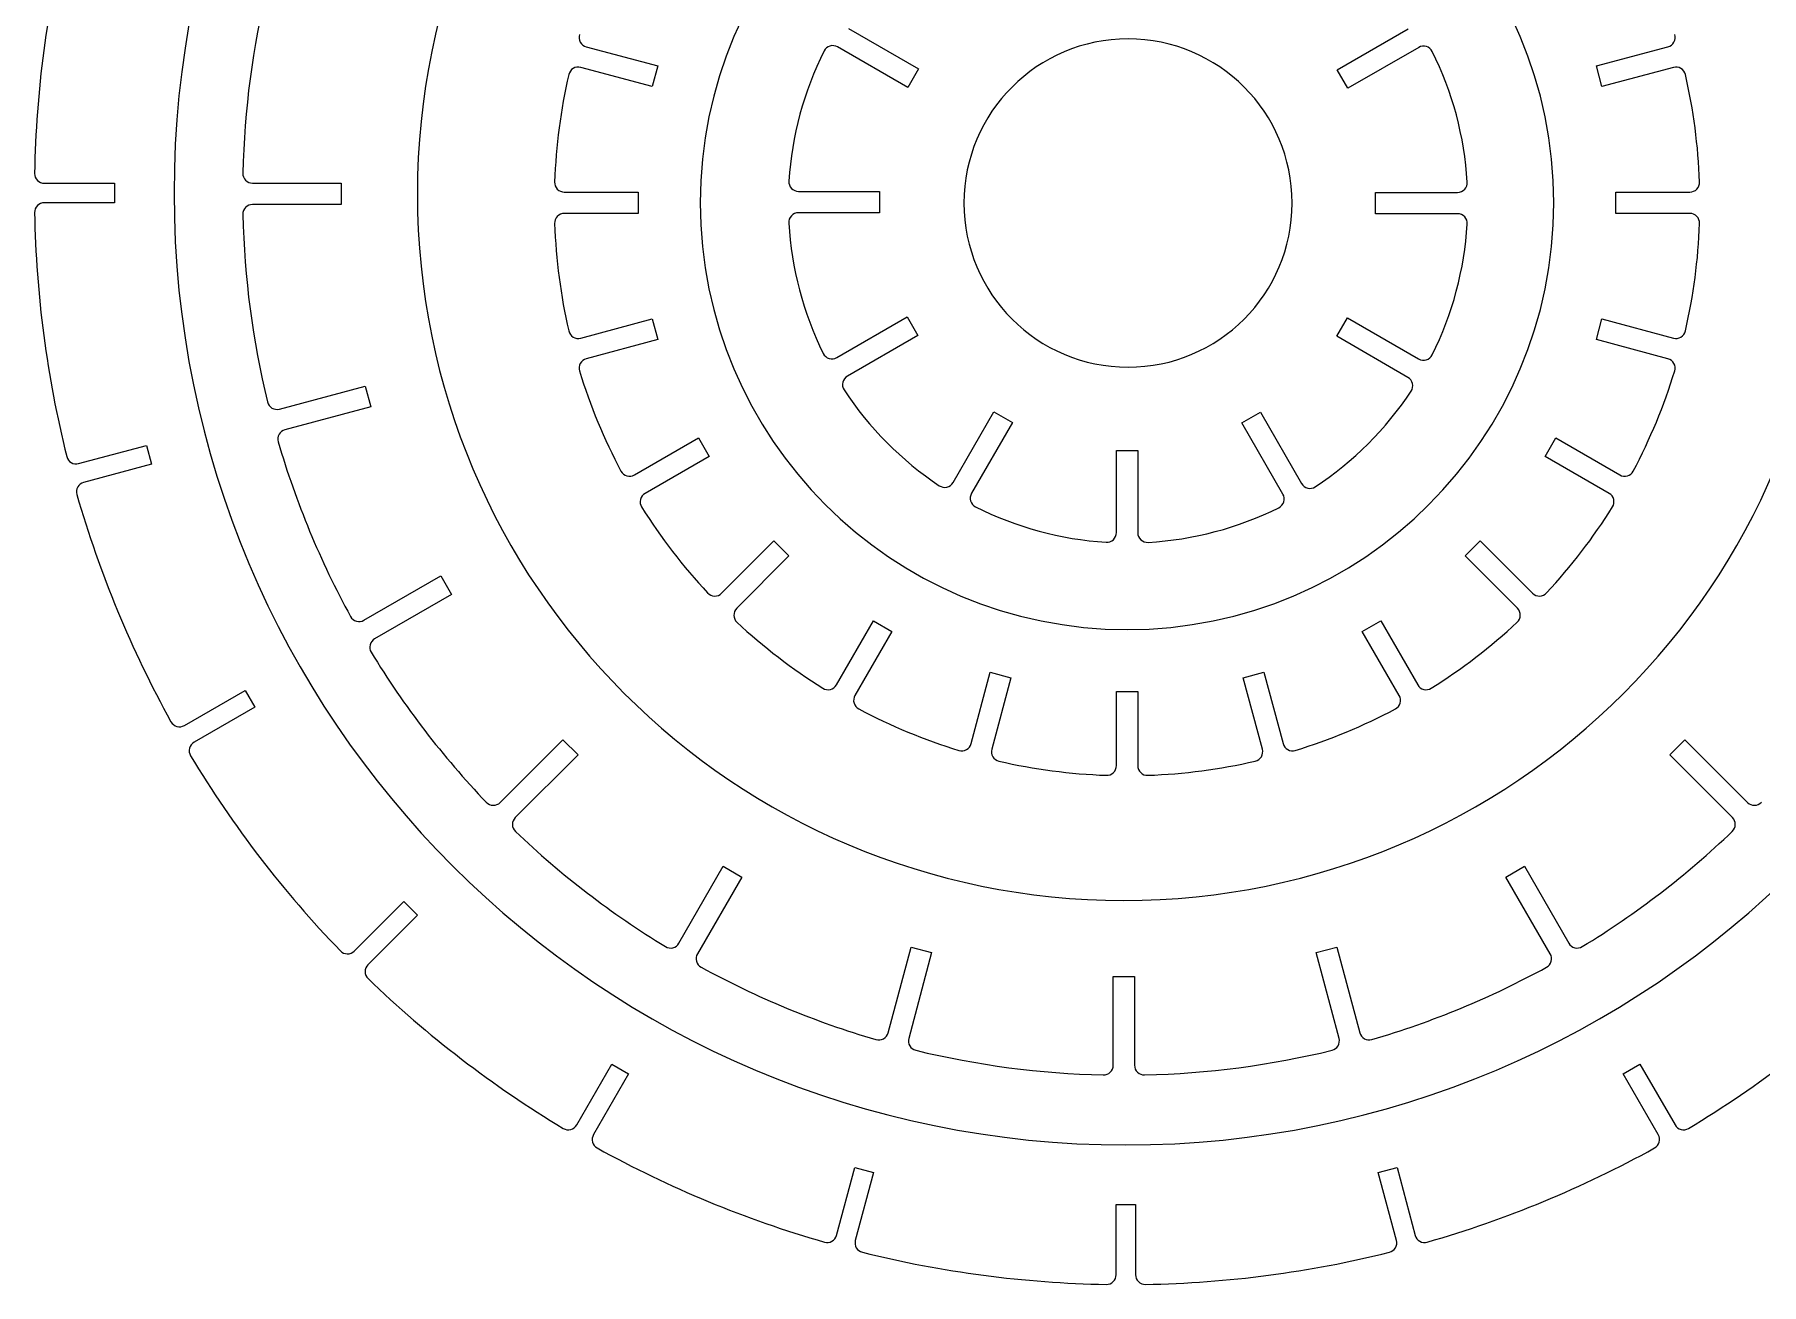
# Model space of a CAD drawing. Header units: millimetres. Extents: x 233 to 3100, y -866 to 268.
# Drawn here: x 1039.9 to 1395.7, y -182.8 to 74.7 of the extents above; entities that cross this region are included whole.
import ezdxf

# ---------------------------------------------------------------- set-up
doc = ezdxf.new("R2010")
doc.units = ezdxf.units.MM
doc.header["$MEASUREMENT"] = 0
doc.layers.add('layer 1', color=7, linetype='Continuous')

msp = doc.modelspace()

# ---------------------------------------------------------------- linework, layer by layer
at = {"layer": 'layer 1', "lineweight": 9}
for points, knots in [([(1460.8623, 42.0848), (1460.8623, 150.3933), (1373.0611, 238.1947), (1264.7526, 238.1948), (1264.7526, 238.1948), (1156.4441, 238.195), (1068.6426, 150.3938), (1068.6423, 42.0854), (1068.6423, 42.0854), (1068.6421, -66.2231), (1156.4431, -154.0247), (1264.7516, -154.0252), (1264.7516, -154.0252), (1373.06, -154.0256), (1460.8618, -66.2247), (1460.8623, 42.0838)], [0, 0, 0, 0, 0.2, 0.2, 0.2, 0.2, 0.4, 0.4, 0.4, 0.4, 0.6, 0.6, 0.6, 0.6, 1, 1, 1, 1]), ([(1409.9127, 41.9181), (1409.9127, 122.3141), (1344.7389, 187.488), (1264.3429, 187.4881), (1264.3429, 187.4881), (1183.9469, 187.4882), (1118.7729, 122.3145), (1118.7727, 41.9185), (1118.7727, 41.9185), (1118.7725, -38.4776), (1183.9461, -103.6516), (1264.3421, -103.6519), (1264.3421, -103.6519), (1344.7381, -103.6522), (1409.9123, -38.4787), (1409.9127, 41.9173)], [0, 0, 0, 0, 0.2, 0.2, 0.2, 0.2, 0.4, 0.4, 0.4, 0.4, 0.6, 0.6, 0.6, 0.6, 1, 1, 1, 1]), ([(1352.9314, 40.0756), (1352.9314, 88.638), (1313.5639, 128.0055), (1265.0015, 128.0056), (1265.0015, 128.0056), (1216.4392, 128.0057), (1177.0716, 88.6382), (1177.0714, 40.0758), (1177.0714, 40.0758), (1177.0713, -8.4865), (1216.4387, -47.8542), (1265.0011, -47.8544), (1265.0011, -47.8544), (1313.5634, -47.8546), (1352.9312, -8.4872), (1352.9314, 40.0751)], [0, 0, 0, 0, 0.2, 0.2, 0.2, 0.2, 0.4, 0.4, 0.4, 0.4, 0.6, 0.6, 0.6, 0.6, 1, 1, 1, 1]), ([(1152.1737, 74.7308), (1152.0143, 74.2118), (1152.0727, 73.6502), (1152.3357, 73.1751), (1152.3357, 73.1751), (1152.5986, 72.7), (1153.0434, 72.3523), (1153.5679, 72.2117)], [0, 0, 0, 0, 0.33333333, 0.33333333, 0.33333333, 0.33333333, 1, 1, 1, 1]), ([(1376.4349, 72.2117), (1376.9594, 72.3523), (1377.4042, 72.7), (1377.6672, 73.1751), (1377.6672, 73.1751), (1377.9301, 73.6502), (1377.9886, 74.2118), (1377.8292, 74.7308)], [0, 0, 0, 0, 0.33333333, 0.33333333, 0.33333333, 0.33333333, 1, 1, 1, 1]), ([(1205.3603, 72.1816), (1204.883, 72.4572), (1204.3131, 72.5236), (1203.7852, 72.3651), (1203.7852, 72.3651), (1203.2573, 72.2066), (1202.8182, 71.8372), (1202.5716, 71.3443)], [0, 0, 0, 0, 0.33333333, 0.33333333, 0.33333333, 0.33333333, 1, 1, 1, 1]), ([(1299.0125, 40.0143), (1299.0125, 58.687), (1283.8753, 73.8243), (1265.2026, 73.8243), (1265.2026, 73.8243), (1246.5298, 73.8243), (1231.3926, 58.6871), (1231.3925, 40.0144), (1231.3925, 40.0144), (1231.3925, 21.3416), (1246.5297, 6.2044), (1265.2024, 6.2043), (1265.2024, 6.2043), (1283.8751, 6.2042), (1299.0124, 21.3414), (1299.0125, 40.0141)], [0, 0, 0, 0, 0.2, 0.2, 0.2, 0.2, 0.4, 0.4, 0.4, 0.4, 0.6, 0.6, 0.6, 0.6, 1, 1, 1, 1]), ([(1327.8795, 71.252), (1327.6334, 71.7458), (1327.1943, 72.116), (1326.666, 72.275), (1326.666, 72.275), (1326.1378, 72.4341), (1325.5673, 72.3678), (1325.0895, 72.092)], [0, 0, 0, 0, 0.33333333, 0.33333333, 0.33333333, 0.33333333, 1, 1, 1, 1]), ([(1152.4291, 67.9617), (1151.9046, 68.1022), (1151.3455, 68.0234), (1150.8803, 67.7435), (1150.8803, 67.7435), (1150.415, 67.4635), (1150.0836, 67.0064), (1149.9621, 66.4772)], [0, 0, 0, 0, 0.33333333, 0.33333333, 0.33333333, 0.33333333, 1, 1, 1, 1]), ([(1380.0407, 66.4772), (1379.9193, 67.0064), (1379.5878, 67.4635), (1379.1226, 67.7435), (1379.1226, 67.7435), (1378.6573, 68.0234), (1378.0982, 68.1022), (1377.5738, 67.9617)], [0, 0, 0, 0, 0.33333333, 0.33333333, 0.33333333, 0.33333333, 1, 1, 1, 1]), ([(1039.9086, 46.1207), (1039.8989, 45.5842), (1040.1053, 45.0662), (1040.4814, 44.6834), (1040.4814, 44.6834), (1040.8574, 44.3005), (1041.3716, 44.0848), (1041.9082, 44.0848)], [0, 0, 0, 0, 0.33333333, 0.33333333, 0.33333333, 0.33333333, 1, 1, 1, 1]), ([(1082.8124, 46.1649), (1082.7998, 45.6265), (1083.0048, 45.1057), (1083.3812, 44.7205), (1083.3812, 44.7205), (1083.7575, 44.3353), (1084.2733, 44.1181), (1084.8118, 44.1181)], [0, 0, 0, 0, 0.33333333, 0.33333333, 0.33333333, 0.33333333, 1, 1, 1, 1]), ([(1147.0488, 44.348), (1147.0291, 43.8054), (1147.2309, 43.2781), (1147.6079, 42.8872), (1147.6079, 42.8872), (1147.9848, 42.4964), (1148.5045, 42.2756), (1149.0475, 42.2756)], [0, 0, 0, 0, 0.33333333, 0.33333333, 0.33333333, 0.33333333, 1, 1, 1, 1]), ([(1195.3192, 44.5436), (1195.2834, 43.9919), (1195.4776, 43.45), (1195.8557, 43.0466), (1195.8557, 43.0466), (1196.2338, 42.6432), (1196.7621, 42.4143), (1197.315, 42.4143)], [0, 0, 0, 0, 0.33333333, 0.33333333, 0.33333333, 0.33333333, 1, 1, 1, 1]), ([(1333.1028, 42.2143), (1333.6546, 42.2143), (1334.182, 42.4423), (1334.56, 42.8444), (1334.56, 42.8444), (1334.938, 43.2465), (1335.133, 43.7869), (1335.0989, 44.3377)], [0, 0, 0, 0, 0.33333333, 0.33333333, 0.33333333, 0.33333333, 1, 1, 1, 1]), ([(1380.9554, 42.2756), (1381.4984, 42.2756), (1382.018, 42.4964), (1382.395, 42.8872), (1382.395, 42.8872), (1382.7719, 43.2781), (1382.9737, 43.8054), (1382.9541, 44.348)], [0, 0, 0, 0, 0.33333333, 0.33333333, 0.33333333, 0.33333333, 1, 1, 1, 1]), ([(1041.9082, 40.0848), (1041.3716, 40.0848), (1040.8574, 39.8692), (1040.4814, 39.4863), (1040.4814, 39.4863), (1040.1053, 39.1034), (1039.8989, 38.5855), (1039.9086, 38.0489)], [0, 0, 0, 0, 0.33333333, 0.33333333, 0.33333333, 0.33333333, 1, 1, 1, 1]), ([(1084.8118, 39.7181), (1084.2733, 39.7181), (1083.7575, 39.5009), (1083.3812, 39.1157), (1083.3812, 39.1157), (1083.0048, 38.7304), (1082.7998, 38.2097), (1082.8124, 37.6713)], [0, 0, 0, 0, 0.33333333, 0.33333333, 0.33333333, 0.33333333, 1, 1, 1, 1]), ([(1149.0475, 37.8756), (1148.5045, 37.8756), (1147.9848, 37.6548), (1147.6079, 37.264), (1147.6079, 37.264), (1147.2309, 36.8732), (1147.0291, 36.3459), (1147.0488, 35.8032)], [0, 0, 0, 0, 0.33333333, 0.33333333, 0.33333333, 0.33333333, 1, 1, 1, 1]), ([(1197.2902, 38.0143), (1196.7394, 38.0143), (1196.2129, 37.7871), (1195.835, 37.3863), (1195.835, 37.3863), (1195.4571, 36.9855), (1195.2613, 36.4466), (1195.2937, 35.8967)], [0, 0, 0, 0, 0.33333333, 0.33333333, 0.33333333, 0.33333333, 1, 1, 1, 1]), ([(1335.0989, 35.6908), (1335.133, 36.2416), (1334.938, 36.782), (1334.56, 37.1841), (1334.56, 37.1841), (1334.182, 37.5862), (1333.6546, 37.8143), (1333.1028, 37.8143)], [0, 0, 0, 0, 0.33333333, 0.33333333, 0.33333333, 0.33333333, 1, 1, 1, 1]), ([(1382.9541, 35.8032), (1382.9737, 36.3458), (1382.7719, 36.8731), (1382.395, 37.264), (1382.395, 37.264), (1382.018, 37.6548), (1381.4984, 37.8756), (1380.9554, 37.8756)], [0, 0, 0, 0, 0.33333333, 0.33333333, 0.33333333, 0.33333333, 1, 1, 1, 1]), ([(1149.9621, 13.674), (1150.0836, 13.1448), (1150.415, 12.6877), (1150.8803, 12.4077), (1150.8803, 12.4077), (1151.3455, 12.1278), (1151.9046, 12.049), (1152.4291, 12.1896)], [0, 0, 0, 0, 0.33333333, 0.33333333, 0.33333333, 0.33333333, 1, 1, 1, 1]), ([(1377.5738, 12.1896), (1378.0982, 12.049), (1378.6573, 12.1278), (1379.1226, 12.4077), (1379.1226, 12.4077), (1379.5878, 12.6877), (1379.9193, 13.1448), (1380.0407, 13.674)], [0, 0, 0, 0, 0.33333333, 0.33333333, 0.33333333, 0.33333333, 1, 1, 1, 1]), ([(1153.5679, 7.9395), (1153.0434, 7.7989), (1152.5986, 7.4512), (1152.3357, 6.9761), (1152.3357, 6.9761), (1152.0727, 6.501), (1152.0143, 5.9395), (1152.1737, 5.4204)], [0, 0, 0, 0, 0.33333333, 0.33333333, 0.33333333, 0.33333333, 1, 1, 1, 1]), ([(1202.4004, 9.029), (1202.6451, 8.533), (1203.0843, 8.1605), (1203.6135, 8), (1203.6135, 8), (1204.1428, 7.8395), (1204.7149, 7.9053), (1205.1939, 8.1819)], [0, 0, 0, 0, 0.33333333, 0.33333333, 0.33333333, 0.33333333, 1, 1, 1, 1]), ([(1325.0775, 7.9126), (1325.5552, 7.6368), (1326.1255, 7.5705), (1326.6537, 7.7294), (1326.6537, 7.7294), (1327.1818, 7.8883), (1327.6209, 8.2583), (1327.8672, 8.7518)], [0, 0, 0, 0, 0.33333333, 0.33333333, 0.33333333, 0.33333333, 1, 1, 1, 1]), ([(1377.8292, 5.4204), (1377.9886, 5.9395), (1377.9301, 6.501), (1377.6672, 6.9761), (1377.6672, 6.9761), (1377.4042, 7.4512), (1376.9594, 7.7989), (1376.435, 7.9395)], [0, 0, 0, 0, 0.33333333, 0.33333333, 0.33333333, 0.33333333, 1, 1, 1, 1]), ([(1207.3686, 4.3567), (1206.8917, 4.0814), (1206.5494, 3.6216), (1206.4225, 3.0858), (1206.4225, 3.0858), (1206.2955, 2.55), (1206.3951, 1.9855), (1206.6977, 1.5254)], [0, 0, 0, 0, 0.33333333, 0.33333333, 0.33333333, 0.33333333, 1, 1, 1, 1]), ([(1323.5367, 1.2674), (1323.8422, 1.7273), (1323.944, 2.2932), (1323.8179, 2.8308), (1323.8179, 2.8308), (1323.6917, 3.3684), (1323.3489, 3.8299), (1322.8707, 4.106)], [0, 0, 0, 0, 0.33333333, 0.33333333, 0.33333333, 0.33333333, 1, 1, 1, 1]), ([(1087.8987, -0.9634), (1088.0259, -1.4867), (1088.3587, -1.9366), (1088.822, -2.2113), (1088.822, -2.2113), (1089.2852, -2.486), (1089.8396, -2.5623), (1090.3598, -2.4229)], [0, 0, 0, 0, 0.33333333, 0.33333333, 0.33333333, 0.33333333, 1, 1, 1, 1]), ([(1091.4986, -6.673), (1090.9784, -6.8124), (1090.5364, -7.1556), (1090.2726, -7.6251), (1090.2726, -7.6251), (1090.0088, -8.0947), (1089.9455, -8.6507), (1090.097, -9.1675)], [0, 0, 0, 0, 0.33333333, 0.33333333, 0.33333333, 0.33333333, 1, 1, 1, 1]), ([(1046.5254, -12.2106), (1046.6549, -12.7314), (1046.9884, -13.1783), (1047.4507, -13.4508), (1047.4507, -13.4508), (1047.913, -13.7232), (1048.4655, -13.7985), (1048.9838, -13.6596)], [0, 0, 0, 0, 0.33333333, 0.33333333, 0.33333333, 0.33333333, 1, 1, 1, 1]), ([(1050.0191, -17.5233), (1049.5007, -17.6622), (1049.0599, -18.0036), (1048.7958, -18.4707), (1048.7958, -18.4707), (1048.5316, -18.9379), (1048.4663, -19.4916), (1048.6145, -20.0074)], [0, 0, 0, 0, 0.33333333, 0.33333333, 0.33333333, 0.33333333, 1, 1, 1, 1]), ([(1160.7152, -15.2007), (1160.9695, -15.6805), (1161.408, -16.0362), (1161.9298, -16.1862), (1161.9298, -16.1862), (1162.4517, -16.3362), (1163.0121, -16.2676), (1163.4824, -15.9961)], [0, 0, 0, 0, 0.33333333, 0.33333333, 0.33333333, 0.33333333, 1, 1, 1, 1]), ([(1226.3069, -18.2209), (1226.7668, -18.528), (1227.3334, -18.6311), (1227.8721, -18.5054), (1227.8721, -18.5054), (1228.4107, -18.3798), (1228.8732, -18.0367), (1229.1498, -17.5577)], [0, 0, 0, 0, 0.33333333, 0.33333333, 0.33333333, 0.33333333, 1, 1, 1, 1]), ([(1300.9437, -17.7645), (1301.2193, -18.2419), (1301.6797, -18.5843), (1302.2161, -18.711), (1302.2161, -18.711), (1302.7525, -18.8377), (1303.3175, -18.7374), (1303.7775, -18.4338)], [0, 0, 0, 0, 0.33333333, 0.33333333, 0.33333333, 0.33333333, 1, 1, 1, 1]), ([(1366.5205, -15.9961), (1366.9907, -16.2676), (1367.5512, -16.3362), (1368.073, -16.1862), (1368.073, -16.1862), (1368.5949, -16.0362), (1369.0333, -15.6805), (1369.2876, -15.2007)], [0, 0, 0, 0, 0.33333333, 0.33333333, 0.33333333, 0.33333333, 1, 1, 1, 1]), ([(1165.6824, -19.8066), (1165.2121, -20.0781), (1164.8725, -20.5291), (1164.7414, -21.0561), (1164.7414, -21.0561), (1164.6104, -21.583), (1164.6993, -22.1406), (1164.9876, -22.6007)], [0, 0, 0, 0, 0.33333333, 0.33333333, 0.33333333, 0.33333333, 1, 1, 1, 1]), ([(1232.9457, -19.7831), (1232.6703, -20.2599), (1232.6038, -20.8292), (1232.7618, -21.3568), (1232.7618, -21.3568), (1232.9197, -21.8843), (1233.2882, -22.3233), (1233.7803, -22.5704)], [0, 0, 0, 0, 0.33333333, 0.33333333, 0.33333333, 0.33333333, 1, 1, 1, 1]), ([(1296.2803, -22.7422), (1296.7755, -22.497), (1297.1471, -22.0578), (1297.3071, -21.5289), (1297.3071, -21.5289), (1297.4671, -21), (1297.4011, -20.4285), (1297.1248, -19.9499)], [0, 0, 0, 0, 0.33333333, 0.33333333, 0.33333333, 0.33333333, 1, 1, 1, 1]), ([(1365.0152, -22.6007), (1365.3036, -22.1406), (1365.3924, -21.583), (1365.2614, -21.0561), (1365.2614, -21.0561), (1365.1304, -20.5292), (1364.7908, -20.0781), (1364.3205, -19.8066)], [0, 0, 0, 0, 0.33333333, 0.33333333, 0.33333333, 0.33333333, 1, 1, 1, 1]), ([(1260.6732, -29.8691), (1261.2249, -29.9048), (1261.7668, -29.7106), (1262.1702, -29.3325), (1262.1702, -29.3325), (1262.5736, -28.9544), (1262.8025, -28.4262), (1262.8025, -27.8733)], [0, 0, 0, 0, 0.33333333, 0.33333333, 0.33333333, 0.33333333, 1, 1, 1, 1]), ([(1267.2025, -27.898), (1267.2025, -28.4489), (1267.4297, -28.9753), (1267.8305, -29.3532), (1267.8305, -29.3532), (1268.2313, -29.7311), (1268.7702, -29.9269), (1269.3201, -29.8946)], [0, 0, 0, 0, 0.33333333, 0.33333333, 0.33333333, 0.33333333, 1, 1, 1, 1]), ([(1178.5753, -40.3085), (1178.9451, -40.7061), (1179.4606, -40.9362), (1180.0035, -40.946), (1180.0035, -40.946), (1180.5464, -40.9559), (1181.07, -40.7445), (1181.454, -40.3606)], [0, 0, 0, 0, 0.33333333, 0.33333333, 0.33333333, 0.33333333, 1, 1, 1, 1]), ([(1348.5489, -40.3606), (1348.9328, -40.7445), (1349.4564, -40.9559), (1349.9993, -40.946), (1349.9993, -40.946), (1350.5422, -40.9362), (1351.0578, -40.7061), (1351.4276, -40.3085)], [0, 0, 0, 0, 0.33333333, 0.33333333, 0.33333333, 0.33333333, 1, 1, 1, 1]), ([(1105.0094, -45.1693), (1105.2677, -45.6418), (1105.7057, -45.9903), (1106.2242, -46.1357), (1106.2242, -46.1357), (1106.7427, -46.2812), (1107.298, -46.2114), (1107.7644, -45.9421)], [0, 0, 0, 0, 0.33333333, 0.33333333, 0.33333333, 0.33333333, 1, 1, 1, 1]), ([(1184.5652, -43.4719), (1184.1813, -43.8558), (1183.9699, -44.3794), (1183.9798, -44.9223), (1183.9798, -44.9223), (1183.9896, -45.4652), (1184.2197, -45.9807), (1184.6173, -46.3505)], [0, 0, 0, 0, 0.33333333, 0.33333333, 0.33333333, 0.33333333, 1, 1, 1, 1]), ([(1345.3855, -46.3505), (1345.7831, -45.9807), (1346.0133, -45.4652), (1346.0231, -44.9223), (1346.0231, -44.9223), (1346.0329, -44.3794), (1345.8216, -43.8558), (1345.4376, -43.4719)], [0, 0, 0, 0, 0.33333333, 0.33333333, 0.33333333, 0.33333333, 1, 1, 1, 1]), ([(1109.9644, -49.7526), (1109.498, -50.0219), (1109.1599, -50.4679), (1109.0266, -50.9897), (1109.0266, -50.9897), (1108.8933, -51.5114), (1108.9761, -52.0649), (1109.2562, -52.5249)], [0, 0, 0, 0, 0.33333333, 0.33333333, 0.33333333, 0.33333333, 1, 1, 1, 1]), ([(1202.3251, -59.9382), (1202.7852, -60.2265), (1203.3428, -60.3154), (1203.8697, -60.1844), (1203.8697, -60.1844), (1204.3967, -60.0534), (1204.8477, -59.7137), (1205.1192, -59.2435)], [0, 0, 0, 0, 0.33333333, 0.33333333, 0.33333333, 0.33333333, 1, 1, 1, 1]), ([(1324.8837, -59.2435), (1325.1552, -59.7137), (1325.6062, -60.0534), (1326.1331, -60.1844), (1326.1331, -60.1844), (1326.6601, -60.3154), (1327.2176, -60.2265), (1327.6778, -59.9382)], [0, 0, 0, 0, 0.33333333, 0.33333333, 0.33333333, 0.33333333, 1, 1, 1, 1]), ([(1208.9297, -61.4435), (1208.6582, -61.9137), (1208.5896, -62.4741), (1208.7396, -62.996), (1208.7396, -62.996), (1208.8896, -63.5178), (1209.2453, -63.9563), (1209.7251, -64.2106)], [0, 0, 0, 0, 0.33333333, 0.33333333, 0.33333333, 0.33333333, 1, 1, 1, 1]), ([(1320.2777, -64.2106), (1320.7575, -63.9563), (1321.1133, -63.5178), (1321.2633, -62.996), (1321.2633, -62.996), (1321.4133, -62.4741), (1321.3446, -61.9137), (1321.0732, -61.4435)], [0, 0, 0, 0, 0.33333333, 0.33333333, 0.33333333, 0.33333333, 1, 1, 1, 1]), ([(1068.014, -66.8419), (1068.2739, -67.3114), (1068.7116, -67.6567), (1069.2287, -67.8002), (1069.2287, -67.8002), (1069.7458, -67.9438), (1070.2989, -67.8735), (1070.7637, -67.6052)], [0, 0, 0, 0, 0.33333333, 0.33333333, 0.33333333, 0.33333333, 1, 1, 1, 1]), ([(1072.7637, -71.0693), (1072.2989, -71.3376), (1071.9615, -71.7814), (1071.8273, -72.301), (1071.8273, -72.301), (1071.693, -72.8206), (1071.7732, -73.3724), (1072.0499, -73.8322)], [0, 0, 0, 0, 0.33333333, 0.33333333, 0.33333333, 0.33333333, 1, 1, 1, 1]), ([(1230.3462, -72.7521), (1230.8653, -72.9116), (1231.4268, -72.8531), (1231.9019, -72.5901), (1231.9019, -72.5901), (1232.377, -72.3272), (1232.7248, -71.8824), (1232.8653, -71.3579)], [0, 0, 0, 0, 0.33333333, 0.33333333, 0.33333333, 0.33333333, 1, 1, 1, 1]), ([(1237.1154, -72.4967), (1236.9748, -73.0212), (1237.0536, -73.5803), (1237.3336, -74.0455), (1237.3336, -74.0455), (1237.6135, -74.5108), (1238.0706, -74.8422), (1238.5999, -74.9637)], [0, 0, 0, 0, 0.33333333, 0.33333333, 0.33333333, 0.33333333, 1, 1, 1, 1]), ([(1291.403, -74.9637), (1291.9322, -74.8422), (1292.3893, -74.5108), (1292.6693, -74.0455), (1292.6693, -74.0455), (1292.9493, -73.5803), (1293.028, -73.0212), (1292.8875, -72.4967)], [0, 0, 0, 0, 0.33333333, 0.33333333, 0.33333333, 0.33333333, 1, 1, 1, 1]), ([(1297.1376, -71.3579), (1297.2781, -71.8824), (1297.6258, -72.3272), (1298.1009, -72.5901), (1298.1009, -72.5901), (1298.576, -72.8531), (1299.1376, -72.9116), (1299.6566, -72.7521)], [0, 0, 0, 0, 0.33333333, 0.33333333, 0.33333333, 0.33333333, 1, 1, 1, 1]), ([(1260.729, -77.877), (1261.2717, -77.8967), (1261.799, -77.6949), (1262.1898, -77.3179), (1262.1898, -77.3179), (1262.5806, -76.941), (1262.8014, -76.4213), (1262.8014, -75.8784)], [0, 0, 0, 0, 0.33333333, 0.33333333, 0.33333333, 0.33333333, 1, 1, 1, 1]), ([(1267.2014, -75.8783), (1267.2014, -76.4213), (1267.4222, -76.941), (1267.813, -77.3179), (1267.813, -77.3179), (1268.2039, -77.6949), (1268.7312, -77.8967), (1269.2738, -77.877)], [0, 0, 0, 0, 0.33333333, 0.33333333, 0.33333333, 0.33333333, 1, 1, 1, 1]), ([(1132.9784, -83.4403), (1133.3502, -83.8299), (1133.8635, -84.0531), (1134.402, -84.0594), (1134.402, -84.0594), (1134.9405, -84.0657), (1135.4588, -83.8546), (1135.8396, -83.4738)], [0, 0, 0, 0, 0.33333333, 0.33333333, 0.33333333, 0.33333333, 1, 1, 1, 1]), ([(1392.8458, -83.4738), (1393.2266, -83.8546), (1393.7449, -84.0657), (1394.2834, -84.0594), (1394.2834, -84.0594), (1394.8219, -84.0531), (1395.3352, -83.8299), (1395.707, -83.4403)], [0, 0, 0, 0, 0.33333333, 0.33333333, 0.33333333, 0.33333333, 1, 1, 1, 1]), ([(1138.9508, -86.5851), (1138.57, -86.9659), (1138.3589, -87.4842), (1138.3652, -88.0227), (1138.3652, -88.0227), (1138.3715, -88.5612), (1138.5947, -89.0744), (1138.9843, -89.4462)], [0, 0, 0, 0, 0.33333333, 0.33333333, 0.33333333, 0.33333333, 1, 1, 1, 1]), ([(1389.7011, -89.4462), (1390.0907, -89.0744), (1390.3139, -88.5612), (1390.3202, -88.0227), (1390.3202, -88.0227), (1390.3265, -87.4842), (1390.1154, -86.9659), (1389.7346, -86.5851)], [0, 0, 0, 0, 0.33333333, 0.33333333, 0.33333333, 0.33333333, 1, 1, 1, 1]), ([(1169.8997, -113.1684), (1170.3597, -113.4485), (1170.9132, -113.5313), (1171.435, -113.398), (1171.435, -113.398), (1171.9568, -113.2647), (1172.4027, -112.9266), (1172.672, -112.4602)], [0, 0, 0, 0, 0.33333333, 0.33333333, 0.33333333, 0.33333333, 1, 1, 1, 1]), ([(1356.0134, -112.4602), (1356.2827, -112.9266), (1356.7286, -113.2647), (1357.2504, -113.398), (1357.2504, -113.398), (1357.7722, -113.5313), (1358.3257, -113.4485), (1358.7857, -113.1684)], [0, 0, 0, 0, 0.33333333, 0.33333333, 0.33333333, 0.33333333, 1, 1, 1, 1]), ([(1102.91, -114.0499), (1103.2826, -114.4361), (1103.7948, -114.6564), (1104.3314, -114.6612), (1104.3314, -114.6612), (1104.868, -114.666), (1105.3841, -114.455), (1105.7636, -114.0755)], [0, 0, 0, 0, 0.33333333, 0.33333333, 0.33333333, 0.33333333, 1, 1, 1, 1]), ([(1108.592, -116.9039), (1108.2125, -117.2834), (1108.0015, -117.7995), (1108.0063, -118.3361), (1108.0063, -118.3361), (1108.0111, -118.8727), (1108.2314, -119.3849), (1108.6176, -119.7575)], [0, 0, 0, 0, 0.33333333, 0.33333333, 0.33333333, 0.33333333, 1, 1, 1, 1]), ([(1176.4825, -114.6602), (1176.2132, -115.1266), (1176.1434, -115.6819), (1176.2889, -116.2004), (1176.2889, -116.2004), (1176.4344, -116.7189), (1176.7828, -117.1569), (1177.2554, -117.4152)], [0, 0, 0, 0, 0.33333333, 0.33333333, 0.33333333, 0.33333333, 1, 1, 1, 1]), ([(1351.4301, -117.4152), (1351.9026, -117.1569), (1352.251, -116.7189), (1352.3965, -116.2004), (1352.3965, -116.2004), (1352.542, -115.6819), (1352.4722, -115.1266), (1352.2029, -114.6602)], [0, 0, 0, 0, 0.33333333, 0.33333333, 0.33333333, 0.33333333, 1, 1, 1, 1]), ([(1213.2571, -132.3276), (1213.7739, -132.4791), (1214.33, -132.4158), (1214.7995, -132.152), (1214.7995, -132.152), (1215.269, -131.8882), (1215.6123, -131.4462), (1215.7517, -130.926)], [0, 0, 0, 0, 0.33333333, 0.33333333, 0.33333333, 0.33333333, 1, 1, 1, 1]), ([(1312.9337, -130.926), (1313.0731, -131.4462), (1313.4164, -131.8882), (1313.8859, -132.152), (1313.8859, -132.152), (1314.3554, -132.4158), (1314.9115, -132.4791), (1315.4283, -132.3276)], [0, 0, 0, 0, 0.33333333, 0.33333333, 0.33333333, 0.33333333, 1, 1, 1, 1]), ([(1220.0017, -132.0648), (1219.8623, -132.585), (1219.9386, -133.1394), (1220.2133, -133.6027), (1220.2133, -133.6027), (1220.488, -134.0659), (1220.938, -134.3987), (1221.4613, -134.5259)], [0, 0, 0, 0, 0.33333333, 0.33333333, 0.33333333, 0.33333333, 1, 1, 1, 1]), ([(1307.2241, -134.5259), (1307.7474, -134.3987), (1308.1973, -134.0659), (1308.4721, -133.6027), (1308.4721, -133.6027), (1308.7468, -133.1395), (1308.8231, -132.585), (1308.6837, -132.0648)], [0, 0, 0, 0, 0.33333333, 0.33333333, 0.33333333, 0.33333333, 1, 1, 1, 1]), ([(1260.0959, -139.6123), (1260.6343, -139.6248), (1261.155, -139.4198), (1261.5403, -139.0435), (1261.5403, -139.0435), (1261.9255, -138.6671), (1262.1427, -138.1514), (1262.1427, -137.6128)], [0, 0, 0, 0, 0.33333333, 0.33333333, 0.33333333, 0.33333333, 1, 1, 1, 1]), ([(1266.5427, -137.6128), (1266.5427, -138.1513), (1266.7599, -138.6671), (1267.1451, -139.0435), (1267.1451, -139.0435), (1267.5304, -139.4198), (1268.0511, -139.6248), (1268.5895, -139.6123)], [0, 0, 0, 0, 0.33333333, 0.33333333, 0.33333333, 0.33333333, 1, 1, 1, 1]), ([(1148.8353, -150.6176), (1149.2951, -150.8943), (1149.8469, -150.9745), (1150.3665, -150.8402), (1150.3665, -150.8402), (1150.8861, -150.706), (1151.3299, -150.3686), (1151.5982, -149.9038)], [0, 0, 0, 0, 0.33333333, 0.33333333, 0.33333333, 0.33333333, 1, 1, 1, 1]), ([(1155.0623, -151.9038), (1154.794, -152.3686), (1154.7237, -152.9217), (1154.8673, -153.4388), (1154.8673, -153.4388), (1155.0108, -153.9559), (1155.3561, -154.3936), (1155.8256, -154.6535)], [0, 0, 0, 0, 0.33333333, 0.33333333, 0.33333333, 0.33333333, 1, 1, 1, 1]), ([(1373.679, -154.6535), (1374.1485, -154.3936), (1374.4939, -153.9559), (1374.6374, -153.4388), (1374.6374, -153.4388), (1374.781, -152.9217), (1374.7107, -152.3686), (1374.4423, -151.9038)], [0, 0, 0, 0, 0.33333333, 0.33333333, 0.33333333, 0.33333333, 1, 1, 1, 1]), ([(1377.9064, -149.9038), (1378.1748, -150.3686), (1378.6186, -150.706), (1379.1382, -150.8402), (1379.1382, -150.8402), (1379.6578, -150.9745), (1380.2096, -150.8943), (1380.6694, -150.6176)], [0, 0, 0, 0, 0.33333333, 0.33333333, 0.33333333, 0.33333333, 1, 1, 1, 1]), ([(1202.6601, -174.053), (1203.1759, -174.2012), (1203.7296, -174.1359), (1204.1968, -173.8717), (1204.1968, -173.8717), (1204.6639, -173.6076), (1205.0053, -173.1668), (1205.1442, -172.6484)], [0, 0, 0, 0, 0.33333333, 0.33333333, 0.33333333, 0.33333333, 1, 1, 1, 1]), ([(1209.0079, -173.6837), (1208.869, -174.202), (1208.9443, -174.7545), (1209.2167, -175.2168), (1209.2167, -175.2168), (1209.4892, -175.6791), (1209.9361, -176.0126), (1210.4569, -176.1421)], [0, 0, 0, 0, 0.33333333, 0.33333333, 0.33333333, 0.33333333, 1, 1, 1, 1]), ([(1319.0478, -176.1421), (1319.5686, -176.0126), (1320.0155, -175.6791), (1320.2879, -175.2168), (1320.2879, -175.2168), (1320.5604, -174.7545), (1320.6357, -174.2021), (1320.4968, -173.6837)], [0, 0, 0, 0, 0.33333333, 0.33333333, 0.33333333, 0.33333333, 1, 1, 1, 1]), ([(1324.3605, -172.6484), (1324.4994, -173.1668), (1324.8408, -173.6076), (1325.3079, -173.8717), (1325.3079, -173.8717), (1325.7751, -174.1359), (1326.3288, -174.2012), (1326.8446, -174.053)], [0, 0, 0, 0, 0.33333333, 0.33333333, 0.33333333, 0.33333333, 1, 1, 1, 1]), ([(1260.7164, -182.7589), (1261.253, -182.7686), (1261.7709, -182.5622), (1262.1538, -182.1861), (1262.1538, -182.1861), (1262.5367, -181.8101), (1262.7523, -181.2959), (1262.7523, -180.7593)], [0, 0, 0, 0, 0.33333333, 0.33333333, 0.33333333, 0.33333333, 1, 1, 1, 1]), ([(1266.7523, -180.7593), (1266.7523, -181.2959), (1266.968, -181.8101), (1267.3509, -182.1861), (1267.3509, -182.1861), (1267.7337, -182.5622), (1268.2517, -182.7686), (1268.7882, -182.7589)], [0, 0, 0, 0, 0.33333333, 0.33333333, 0.33333333, 0.33333333, 1, 1, 1, 1])]:
    msp.add_open_spline(points, degree=3, knots=knots, dxfattribs=at)
for points in [[(1046.5254, 96.3803), (1042.4325, 79.9301), (1040.2128, 63.0698), (1039.9086, 46.1207)], [(1087.8987, 84.7995), (1084.8223, 72.141), (1083.117, 59.1882), (1082.8124, 46.1649)], [(1207.5749, 75.9837), (1207.5749, 75.9837), (1222.0159, 67.6461), (1222.0159, 67.6461)], [(1308.2891, 67.4729), (1308.2891, 67.4729), (1322.8856, 75.9002), (1322.8856, 75.9002)], [(1153.5679, 72.2117), (1153.5679, 72.2117), (1168.2924, 68.2663), (1168.2924, 68.2663)], [(1202.5716, 71.3443), (1198.3897, 62.9843), (1195.9237, 53.8717), (1195.3192, 44.5436)], [(1219.8159, 63.8356), (1219.8159, 63.8356), (1205.3603, 72.1816), (1205.3603, 72.1816)], [(1325.0895, 72.092), (1325.0895, 72.092), (1310.4891, 63.6624), (1310.4891, 63.6624)], [(1335.0989, 44.3378), (1334.5197, 53.7022), (1332.0646, 62.8548), (1327.8795, 71.252)], [(1361.7104, 68.2663), (1361.7104, 68.2663), (1376.4349, 72.2117), (1376.4349, 72.2117)], [(1167.1536, 64.0162), (1167.1536, 64.0162), (1152.4291, 67.9617), (1152.4291, 67.9617)], [(1168.2924, 68.2663), (1168.2924, 68.2663), (1167.1536, 64.0162), (1167.1536, 64.0162)], [(1222.0159, 67.6461), (1222.0159, 67.6461), (1219.8159, 63.8356), (1219.8159, 63.8356)], [(1362.8492, 64.0162), (1362.8492, 64.0162), (1361.7104, 68.2663), (1361.7104, 68.2663)], [(1377.5738, 67.9617), (1377.5738, 67.9617), (1362.8492, 64.0162), (1362.8492, 64.0162)], [(1149.9621, 66.4772), (1148.2942, 59.2094), (1147.3187, 51.7999), (1147.0488, 44.348)], [(1310.4891, 63.6624), (1310.4891, 63.6624), (1308.2891, 67.4729), (1308.2891, 67.4729)], [(1382.9541, 44.348), (1382.6842, 51.7999), (1381.7087, 59.2094), (1380.0407, 66.4772)], [(1041.9082, 44.0848), (1041.9082, 44.0848), (1056.3723, 44.0848), (1056.3723, 44.0848)], [(1056.3723, 44.0848), (1056.3723, 44.0848), (1056.3723, 40.0848), (1056.3723, 40.0848)], [(1084.8118, 44.1181), (1084.8118, 44.1181), (1103.0927, 44.1181), (1103.0927, 44.1181)], [(1103.0927, 44.1181), (1103.0927, 44.1181), (1103.0927, 39.7181), (1103.0927, 39.7181)], [(1056.3723, 40.0848), (1056.3723, 40.0848), (1041.9082, 40.0848), (1041.9082, 40.0848)], [(1103.0927, 39.7181), (1103.0927, 39.7181), (1084.8118, 39.7181), (1084.8118, 39.7181)], [(1149.0475, 42.2756), (1149.0475, 42.2756), (1164.2914, 42.2756), (1164.2914, 42.2756)], [(1164.2914, 42.2756), (1164.2914, 42.2756), (1164.2914, 37.8756), (1164.2914, 37.8756)], [(1197.315, 42.4143), (1197.315, 42.4143), (1214.0225, 42.4143), (1214.0225, 42.4143)], [(1214.0225, 42.4143), (1214.0225, 42.4143), (1214.0225, 38.0143), (1214.0225, 38.0143)], [(1316.1825, 42.2143), (1316.1825, 42.2143), (1333.1028, 42.2143), (1333.1028, 42.2143)], [(1316.1825, 37.8143), (1316.1825, 37.8143), (1316.1825, 42.2143), (1316.1825, 42.2143)], [(1365.7114, 42.2756), (1365.7114, 42.2756), (1380.9554, 42.2756), (1380.9554, 42.2756)], [(1365.7114, 37.8756), (1365.7114, 37.8756), (1365.7114, 42.2756), (1365.7114, 42.2756)], [(1039.9086, 38.0489), (1040.2128, 21.0999), (1042.4325, 4.2396), (1046.5254, -12.2106)], [(1082.8124, 37.6713), (1083.117, 24.6479), (1084.8223, 11.6951), (1087.8987, -0.9634)], [(1147.0488, 35.8032), (1147.3187, 28.3514), (1148.2942, 20.9418), (1149.9621, 13.674)], [(1164.2914, 37.8756), (1164.2914, 37.8756), (1149.0475, 37.8756), (1149.0475, 37.8756)], [(1195.2937, 35.8967), (1195.8438, 26.556), (1198.2603, 17.4202), (1202.4004, 9.029)], [(1214.0225, 38.0143), (1214.0225, 38.0143), (1197.2902, 38.0143), (1197.2902, 38.0143)], [(1333.1028, 37.8143), (1333.1028, 37.8143), (1316.1825, 37.8143), (1316.1825, 37.8143)], [(1327.8672, 8.7518), (1332.0598, 17.1557), (1334.5191, 26.3171), (1335.0989, 35.6908)], [(1380.9554, 37.8756), (1380.9554, 37.8756), (1365.7114, 37.8756), (1365.7114, 37.8756)], [(1380.0407, 13.674), (1381.7087, 20.9418), (1382.6842, 28.3514), (1382.9541, 35.8032)], [(1152.4291, 12.1896), (1152.4291, 12.1896), (1167.1536, 16.135), (1167.1536, 16.135)], [(1167.1536, 16.135), (1167.1536, 16.135), (1168.2924, 11.8849), (1168.2924, 11.8849)], [(1205.1939, 8.1819), (1205.1939, 8.1819), (1219.7159, 16.5661), (1219.7159, 16.5661)], [(1219.7159, 16.5661), (1219.7159, 16.5661), (1221.9159, 12.7556), (1221.9159, 12.7556)], [(1308.1891, 12.5824), (1308.1891, 12.5824), (1310.3891, 16.3929), (1310.3891, 16.3929)], [(1310.3891, 16.3929), (1310.3891, 16.3929), (1325.0775, 7.9126), (1325.0775, 7.9126)], [(1361.7104, 11.8849), (1361.7104, 11.8849), (1362.8492, 16.135), (1362.8492, 16.135)], [(1362.8492, 16.135), (1362.8492, 16.135), (1377.5738, 12.1896), (1377.5738, 12.1896)], [(1168.2924, 11.8849), (1168.2924, 11.8849), (1153.5679, 7.9395), (1153.5679, 7.9395)], [(1221.9159, 12.7556), (1221.9159, 12.7556), (1207.3686, 4.3567), (1207.3686, 4.3567)], [(1322.8707, 4.106), (1322.8707, 4.106), (1308.1891, 12.5824), (1308.1891, 12.5824)], [(1376.4349, 7.9395), (1376.4349, 7.9395), (1361.7104, 11.8849), (1361.7104, 11.8849)], [(1152.1737, 5.4204), (1154.3631, -1.7077), (1157.2231, -8.6123), (1160.7152, -15.2007)], [(1369.2876, -15.2007), (1372.7798, -8.6123), (1375.6398, -1.7077), (1377.8292, 5.4204)], [(1090.3598, -2.4229), (1090.3598, -2.4229), (1108.0178, 2.3085), (1108.0178, 2.3085)], [(1108.0178, 2.3085), (1108.0178, 2.3085), (1109.1566, -1.9415), (1109.1566, -1.9415)], [(1206.6977, 1.5254), (1211.8473, -6.3022), (1218.5154, -13.0168), (1226.3069, -18.2209)], [(1303.7775, -18.4338), (1311.6187, -13.2586), (1318.3385, -6.5586), (1323.5367, 1.2674)], [(1109.1566, -1.9415), (1109.1566, -1.9415), (1091.4986, -6.673), (1091.4986, -6.673)], [(1229.1498, -17.5577), (1229.1498, -17.5577), (1237.5707, -2.9723), (1237.5707, -2.9723)], [(1237.5707, -2.9723), (1237.5707, -2.9723), (1241.3812, -5.1723), (1241.3812, -5.1723)], [(1288.6507, -5.2723), (1288.6507, -5.2723), (1292.4612, -3.0723), (1292.4612, -3.0723)], [(1292.4612, -3.0723), (1292.4612, -3.0723), (1300.9437, -17.7645), (1300.9437, -17.7645)], [(1241.3812, -5.1723), (1241.3812, -5.1723), (1232.9457, -19.7831), (1232.9457, -19.7831)], [(1297.1248, -19.9499), (1297.1248, -19.9499), (1288.6507, -5.2723), (1288.6507, -5.2723)], [(1048.9838, -13.6596), (1048.9838, -13.6596), (1062.9551, -9.916), (1062.9551, -9.916)], [(1062.9551, -9.916), (1062.9551, -9.916), (1063.9904, -13.7797), (1063.9904, -13.7797)], [(1090.097, -9.1675), (1093.762, -21.6683), (1098.7616, -33.7383), (1105.0094, -45.1693)], [(1163.4823, -15.9961), (1163.4823, -15.9961), (1176.684, -8.3741), (1176.684, -8.3741)], [(1176.684, -8.3741), (1176.684, -8.3741), (1178.884, -12.1846), (1178.884, -12.1846)], [(1351.1188, -12.1846), (1351.1188, -12.1846), (1353.3188, -8.3741), (1353.3188, -8.3741)], [(1353.3188, -8.3741), (1353.3188, -8.3741), (1366.5205, -15.9961), (1366.5205, -15.9961)], [(1063.9904, -13.7797), (1063.9904, -13.7797), (1050.0191, -17.5233), (1050.0191, -17.5233)], [(1178.884, -12.1846), (1178.884, -12.1846), (1165.6823, -19.8066), (1165.6823, -19.8066)], [(1262.8025, -10.9657), (1262.8025, -10.9657), (1267.2025, -10.9657), (1267.2025, -10.9657)], [(1262.8025, -27.8733), (1262.8025, -27.8733), (1262.8025, -10.9657), (1262.8025, -10.9657)], [(1267.2025, -10.9657), (1267.2025, -10.9657), (1267.2025, -27.898), (1267.2025, -27.898)], [(1364.3205, -19.8066), (1364.3205, -19.8066), (1351.1188, -12.1846), (1351.1188, -12.1846)], [(1048.6145, -20.0074), (1053.2951, -36.3002), (1059.8029, -52.0115), (1068.014, -66.8419)], [(1164.9876, -22.6007), (1168.9473, -28.9193), (1173.4969, -34.8483), (1178.5753, -40.3085)], [(1233.7803, -22.5704), (1242.1652, -26.7802), (1251.3105, -29.2623), (1260.6732, -29.8691)], [(1269.3201, -29.8946), (1278.6955, -29.3424), (1287.8641, -26.91), (1296.2803, -22.7422)], [(1351.4276, -40.3085), (1356.506, -34.8483), (1361.0555, -28.9193), (1365.0152, -22.6007)], [(1181.454, -40.3606), (1181.454, -40.3606), (1192.2331, -29.5815), (1192.2331, -29.5815)], [(1192.2331, -29.5815), (1192.2331, -29.5815), (1195.3443, -32.6927), (1195.3443, -32.6927)], [(1334.6585, -32.6927), (1334.6585, -32.6927), (1337.7698, -29.5815), (1337.7698, -29.5815)], [(1337.7698, -29.5815), (1337.7698, -29.5815), (1348.5489, -40.3606), (1348.5489, -40.3606)], [(1195.3443, -32.6927), (1195.3443, -32.6927), (1184.5652, -43.4719), (1184.5652, -43.4719)], [(1345.4376, -43.4719), (1345.4376, -43.4719), (1334.6585, -32.6927), (1334.6585, -32.6927)], [(1107.7644, -45.9421), (1107.7644, -45.9421), (1123.5961, -36.8017), (1123.5961, -36.8017)], [(1123.5961, -36.8017), (1123.5961, -36.8017), (1125.7961, -40.6122), (1125.7961, -40.6122)], [(1125.7961, -40.6122), (1125.7961, -40.6122), (1109.9644, -49.7526), (1109.9644, -49.7526)], [(1205.1192, -59.2435), (1205.1192, -59.2435), (1212.7412, -46.0418), (1212.7412, -46.0418)], [(1212.7412, -46.0418), (1212.7412, -46.0418), (1216.5517, -48.2418), (1216.5517, -48.2418)], [(1313.4512, -48.2418), (1313.4512, -48.2418), (1317.2617, -46.0418), (1317.2617, -46.0418)], [(1317.2617, -46.0418), (1317.2617, -46.0418), (1324.8837, -59.2435), (1324.8837, -59.2435)], [(1184.6173, -46.3505), (1190.0775, -51.4289), (1196.0066, -55.9785), (1202.3251, -59.9382)], [(1216.5517, -48.2418), (1216.5517, -48.2418), (1208.9297, -61.4435), (1208.9297, -61.4435)], [(1321.0732, -61.4435), (1321.0732, -61.4435), (1313.4512, -48.2418), (1313.4512, -48.2418)], [(1327.6778, -59.9382), (1333.9963, -55.9785), (1339.9254, -51.4289), (1345.3855, -46.3505)], [(1109.2562, -52.5249), (1116.0318, -63.6512), (1123.985, -74.016), (1132.9784, -83.4403)], [(1232.8653, -71.3579), (1232.8653, -71.3579), (1236.8107, -56.6334), (1236.8107, -56.6334)], [(1236.8107, -56.6334), (1236.8107, -56.6334), (1241.0608, -57.7722), (1241.0608, -57.7722)], [(1288.9421, -57.7722), (1288.9421, -57.7722), (1293.1921, -56.6334), (1293.1921, -56.6334)], [(1293.1921, -56.6334), (1293.1921, -56.6334), (1297.1376, -71.3579), (1297.1376, -71.3579)], [(1070.7637, -67.6052), (1070.7637, -67.6052), (1083.29, -60.3731), (1083.29, -60.3731)], [(1083.29, -60.3731), (1083.29, -60.3731), (1085.29, -63.8372), (1085.29, -63.8372)], [(1241.0608, -57.7722), (1241.0608, -57.7722), (1237.1154, -72.4967), (1237.1154, -72.4967)], [(1292.8875, -72.4967), (1292.8875, -72.4967), (1288.9421, -57.7722), (1288.9421, -57.7722)], [(1085.29, -63.8372), (1085.29, -63.8372), (1072.7637, -71.0693), (1072.7637, -71.0693)], [(1262.8014, -60.6344), (1262.8014, -60.6344), (1267.2014, -60.6344), (1267.2014, -60.6344)], [(1262.8014, -75.8783), (1262.8014, -75.8783), (1262.8014, -60.6344), (1262.8014, -60.6344)], [(1267.2014, -60.6344), (1267.2014, -60.6344), (1267.2014, -75.8783), (1267.2014, -75.8783)], [(1209.7251, -64.2106), (1216.3136, -67.7028), (1223.2181, -70.5627), (1230.3462, -72.7521)], [(1299.6566, -72.7521), (1306.7847, -70.5627), (1313.6893, -67.7028), (1320.2777, -64.2106)], [(1135.8396, -83.4738), (1135.8396, -83.4738), (1148.7661, -70.5473), (1148.7661, -70.5473)], [(1148.7661, -70.5473), (1148.7661, -70.5473), (1151.8774, -73.6585), (1151.8774, -73.6585)], [(1376.808, -73.6585), (1376.808, -73.6585), (1379.9193, -70.5473), (1379.9193, -70.5473)], [(1379.9193, -70.5473), (1379.9193, -70.5473), (1392.8458, -83.4738), (1392.8458, -83.4738)], [(1072.0499, -73.8322), (1080.7879, -88.3584), (1091.1403, -101.85), (1102.91, -114.0499)], [(1151.8774, -73.6585), (1151.8774, -73.6585), (1138.9508, -86.5851), (1138.9508, -86.5851)], [(1389.7346, -86.5851), (1389.7346, -86.5851), (1376.808, -73.6585), (1376.808, -73.6585)], [(1238.5999, -74.9637), (1245.8677, -76.6316), (1253.2772, -77.6071), (1260.729, -77.877)], [(1269.2738, -77.877), (1276.7257, -77.6071), (1284.1352, -76.6316), (1291.403, -74.9637)], [(1138.9843, -89.4462), (1148.4087, -98.4397), (1158.7735, -106.3929), (1169.8997, -113.1684)], [(1358.7857, -113.1684), (1369.9119, -106.3929), (1380.2767, -98.4397), (1389.7011, -89.4462)], [(1172.672, -112.4602), (1172.672, -112.4602), (1181.8124, -96.6285), (1181.8124, -96.6285)], [(1185.623, -98.8285), (1185.623, -98.8285), (1176.4825, -114.6602), (1176.4825, -114.6602)], [(1181.8124, -96.6285), (1181.8124, -96.6285), (1185.623, -98.8285), (1185.623, -98.8285)], [(1343.0624, -98.8285), (1343.0624, -98.8285), (1346.873, -96.6285), (1346.873, -96.6285)], [(1352.2029, -114.6602), (1352.2029, -114.6602), (1343.0624, -98.8285), (1343.0624, -98.8285)], [(1346.873, -96.6285), (1346.873, -96.6285), (1356.0134, -112.4602), (1356.0134, -112.4602)], [(1105.7636, -114.0755), (1105.7636, -114.0755), (1115.9912, -103.8479), (1115.9912, -103.8479)], [(1118.8196, -106.6763), (1118.8196, -106.6763), (1108.592, -116.9039), (1108.592, -116.9039)], [(1115.9912, -103.8479), (1115.9912, -103.8479), (1118.8196, -106.6763), (1118.8196, -106.6763)], [(1215.7517, -130.926), (1215.7517, -130.926), (1220.4831, -113.2681), (1220.4831, -113.2681)], [(1220.4831, -113.2681), (1220.4831, -113.2681), (1224.7332, -114.4069), (1224.7332, -114.4069)], [(1303.9522, -114.4069), (1303.9522, -114.4069), (1308.2023, -113.2681), (1308.2023, -113.2681)], [(1308.2023, -113.2681), (1308.2023, -113.2681), (1312.9337, -130.926), (1312.9337, -130.926)], [(1177.2554, -117.4152), (1188.6863, -123.663), (1200.7564, -128.6626), (1213.2571, -132.3276)], [(1224.7332, -114.4069), (1224.7332, -114.4069), (1220.0017, -132.0648), (1220.0017, -132.0648)], [(1308.6837, -132.0648), (1308.6837, -132.0648), (1303.9522, -114.4069), (1303.9522, -114.4069)], [(1315.4283, -132.3276), (1327.9291, -128.6626), (1339.9991, -123.663), (1351.4301, -117.4152)], [(1108.6176, -119.7575), (1120.8175, -131.5272), (1134.3091, -141.8796), (1148.8353, -150.6176)], [(1262.1427, -119.3319), (1262.1427, -119.3319), (1266.5427, -119.3319), (1266.5427, -119.3319)], [(1262.1427, -137.6128), (1262.1427, -137.6128), (1262.1427, -119.3319), (1262.1427, -119.3319)], [(1266.5427, -119.3319), (1266.5427, -119.3319), (1266.5427, -137.6128), (1266.5427, -137.6128)], [(1380.6694, -150.6176), (1395.1956, -141.8796), (1408.6872, -131.5272), (1420.8871, -119.7575)], [(1221.4613, -134.5259), (1234.1197, -137.6023), (1247.0725, -139.3076), (1260.0959, -139.6123)], [(1268.5895, -139.6123), (1281.6129, -139.3076), (1294.5657, -137.6023), (1307.2241, -134.5259)], [(1151.5982, -149.9038), (1151.5982, -149.9038), (1158.8303, -137.3775), (1158.8303, -137.3775)], [(1158.8303, -137.3775), (1158.8303, -137.3775), (1162.2944, -139.3775), (1162.2944, -139.3775)], [(1367.2103, -139.3775), (1367.2103, -139.3775), (1370.6744, -137.3775), (1370.6744, -137.3775)], [(1370.6744, -137.3775), (1370.6744, -137.3775), (1377.9064, -149.9038), (1377.9064, -149.9038)], [(1162.2944, -139.3775), (1162.2944, -139.3775), (1155.0623, -151.9038), (1155.0623, -151.9038)], [(1374.4423, -151.9038), (1374.4423, -151.9038), (1367.2103, -139.3775), (1367.2103, -139.3775)], [(1155.8256, -154.6535), (1170.6561, -162.8646), (1186.3673, -169.3724), (1202.6601, -174.053)], [(1326.8446, -174.053), (1343.1373, -169.3724), (1358.8486, -162.8646), (1373.679, -154.6535)], [(1205.1442, -172.6484), (1205.1442, -172.6484), (1208.8878, -158.6771), (1208.8878, -158.6771)], [(1208.8878, -158.6771), (1208.8878, -158.6771), (1212.7515, -159.7124), (1212.7515, -159.7124)], [(1212.7515, -159.7124), (1212.7515, -159.7124), (1209.0079, -173.6837), (1209.0079, -173.6837)], [(1316.7532, -159.7124), (1316.7532, -159.7124), (1320.6169, -158.6771), (1320.6169, -158.6771)], [(1320.4968, -173.6837), (1320.4968, -173.6837), (1316.7532, -159.7124), (1316.7532, -159.7124)], [(1320.6169, -158.6771), (1320.6169, -158.6771), (1324.3605, -172.6484), (1324.3605, -172.6484)], [(1262.7523, -166.2952), (1262.7523, -166.2952), (1266.7523, -166.2952), (1266.7523, -166.2952)], [(1262.7523, -180.7593), (1262.7523, -180.7593), (1262.7523, -166.2952), (1262.7523, -166.2952)], [(1266.7523, -166.2952), (1266.7523, -166.2952), (1266.7523, -180.7593), (1266.7523, -180.7593)], [(1210.4569, -176.1421), (1226.9071, -180.235), (1243.7674, -182.4547), (1260.7164, -182.7589)], [(1268.7882, -182.7589), (1285.7373, -182.4547), (1302.5976, -180.235), (1319.0478, -176.1421)]]:
    msp.add_open_spline(points, degree=3, dxfattribs=at)

doc.saveas('drawing.dxf')
